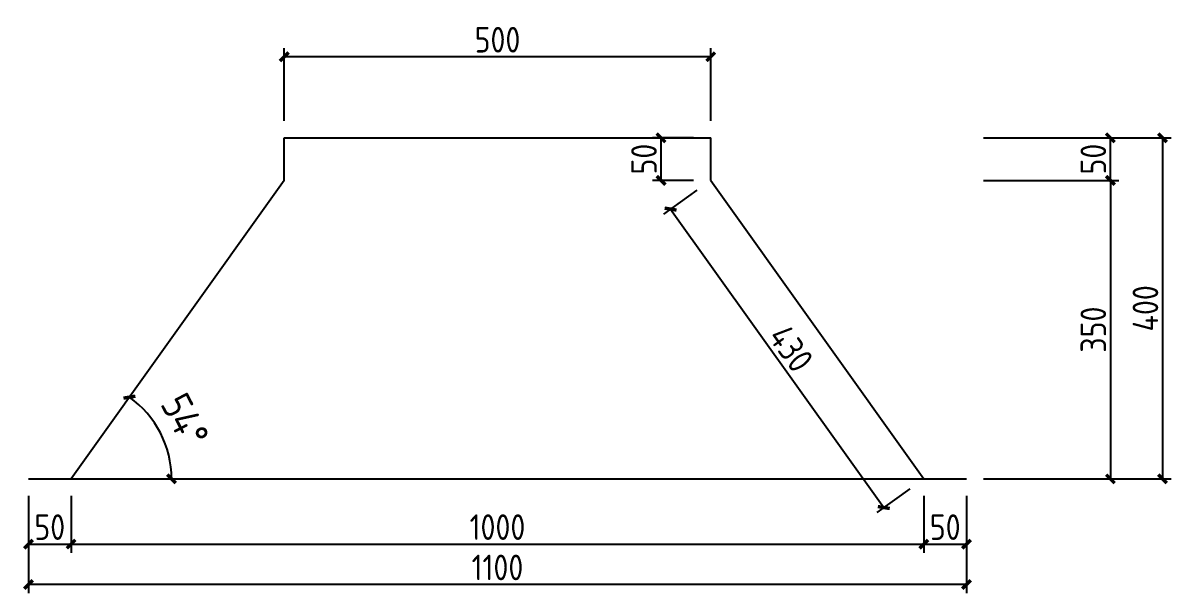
# Model space of a CAD drawing. Extents: x -196983 to 471790, y -783661 to 190401.
# Drawn here: x 242241 to 255703, y -293793 to -287107 of the extents above; entities that cross this region are included whole.
import ezdxf

# ---------------------------------------------------------------- set-up
doc = ezdxf.new("R2010")
doc.units = 0
doc.header["$LTSCALE"] = 1000
doc.header["$MEASUREMENT"] = 0
doc.layers.add('AXIS', color=3, linetype='Continuous')
doc.styles.get("Standard").update_dxf_attribs({"font": 'gbenor.shx', "bigfont": 'gbcbig.shx'})
doc.dimstyles.get("Standard").update_dxf_attribs({"dimscale": 100, "dimtxt": 3.5, "dimasz": 1, "dimexe": 2.5, "dimexo": 3, "dimgap": 1.5, "dimtad": 1, "dimdec": 0, "dimzin": 0, "dimdsep": 46, "dimtxsty": 'Standard', "dimblk": 'ARCHTICK', "dimcen": 0.09, "dimadec": 0, "dimazin": 0, "dimtfac": 1, "dimtdec": 0, "dimtix": 1, "dimtmove": 2, "dimatfit": 3, "dimfxl": 1, "dimtolj": 1, "dimtzin": 0, "dimarcsym": 0})

# ---------------------------------------------------------------- blocks, each defined once
blk = doc.blocks.new('_ArchTick')
at = {"color": 0, "linetype": 'ByBlock', "const_width": 0.4}
blk.add_lwpolyline([(-0.5, -0.5), (0.5, 0.5)], dxfattribs=at)
blk = doc.blocks.new('*D1548')
at = {"layer": 'AXIS', "color": 0, "lineweight": -2}
for p, q in [((253505, -288954), (255092, -288954)), ((254992, -288954), (254992, -292454)), ((253505, -292454), (255092, -292454))]:
    blk.add_line(p, q, dxfattribs=at)
at = {"layer": 'Defpoints', "color": 0}
for p in [(253305, -288954), (253305, -292454), (254992, -292454)]:
    blk.add_point(p, dxfattribs=at)
at = {"layer": 'AXIS', "color": 0, "lineweight": -2, "xscale": 100, "yscale": 100, "zscale": 100}
for p, rotation in [((254992, -288954), 90), ((254992, -292454), 270)]:
    blk.add_blockref('_ArchTick', p, dxfattribs=dict(at, rotation=rotation))
at = {"layer": 'AXIS', "color": 0, "insert": (254792, -290704), "char_height": 300, "attachment_point": 5, "rotation": 90}
blk.add_mtext('\\A1;350', dxfattribs=at)
blk = doc.blocks.new('*D1549')
at = {"layer": 'AXIS', "color": 0, "lineweight": -2}
for p, q in [((245305, -288254), (245305, -287404)), ((250305, -288254), (250305, -287404)), ((250305, -287504), (245305, -287504))]:
    blk.add_line(p, q, dxfattribs=at)
at = {"layer": 'Defpoints', "color": 0}
for p in [(245305, -287504), (245305, -288454), (250305, -288454)]:
    blk.add_point(p, dxfattribs=at)
at = {"layer": 'AXIS', "color": 0, "lineweight": -2, "xscale": 100, "yscale": 100, "zscale": 100, "rotation": 180}
blk.add_blockref('_ArchTick', (245305, -287504), dxfattribs=at)
at = {"layer": 'AXIS', "color": 0, "lineweight": -2, "xscale": 100, "yscale": 100, "zscale": 100}
blk.add_blockref('_ArchTick', (250305, -287504), dxfattribs=at)
at = {"layer": 'AXIS', "color": 0, "insert": (247805, -287304), "char_height": 300, "attachment_point": 5}
blk.add_mtext('\\A1;500', dxfattribs=at)
blk = doc.blocks.new('*D1553')
at = {"layer": 'AXIS', "color": 0, "lineweight": -2}
for p, q in [((242305, -292654), (242305, -293320)), ((242805, -292654), (242805, -293320)), ((242305, -293220), (242805, -293220))]:
    blk.add_line(p, q, dxfattribs=at)
at = {"layer": 'Defpoints', "color": 0}
for p in [(242305, -292454), (242805, -292454), (242805, -293220)]:
    blk.add_point(p, dxfattribs=at)
at = {"layer": 'AXIS', "color": 0, "lineweight": -2, "xscale": 100, "yscale": 100, "zscale": 100, "rotation": 180}
blk.add_blockref('_ArchTick', (242305, -293220), dxfattribs=at)
at = {"layer": 'AXIS', "color": 0, "lineweight": -2, "xscale": 100, "yscale": 100, "zscale": 100}
blk.add_blockref('_ArchTick', (242805, -293220), dxfattribs=at)
at = {"layer": 'AXIS', "color": 0, "insert": (242555, -293020), "char_height": 300, "attachment_point": 5}
blk.add_mtext('\\A1;50', dxfattribs=at)
blk = doc.blocks.new('*D1545')
at = {"layer": 'AXIS', "color": 0, "lineweight": -2}
for p, q in [((252805, -292654), (252805, -293320)), ((253305, -292654), (253305, -293320)), ((252805, -293220), (253305, -293220))]:
    blk.add_line(p, q, dxfattribs=at)
at = {"layer": 'Defpoints', "color": 0}
for p in [(252805, -292454), (253305, -292454), (253305, -293220)]:
    blk.add_point(p, dxfattribs=at)
at = {"layer": 'AXIS', "color": 0, "lineweight": -2, "xscale": 100, "yscale": 100, "zscale": 100, "rotation": 180}
blk.add_blockref('_ArchTick', (252805, -293220), dxfattribs=at)
at = {"layer": 'AXIS', "color": 0, "lineweight": -2, "xscale": 100, "yscale": 100, "zscale": 100}
blk.add_blockref('_ArchTick', (253305, -293220), dxfattribs=at)
at = {"layer": 'AXIS', "color": 0, "insert": (253055, -293020), "char_height": 300, "attachment_point": 5}
blk.add_mtext('\\A1;50', dxfattribs=at)
blk = doc.blocks.new('*D1546')
at = {"layer": 'AXIS', "color": 0, "lineweight": -2}
for p, q in [((253505, -288454), (255092, -288454)), ((254992, -288954), (254992, -288454)), ((253505, -288954), (255092, -288954))]:
    blk.add_line(p, q, dxfattribs=at)
at = {"layer": 'Defpoints', "color": 0}
for p in [(253305, -288454), (254992, -288454), (253305, -288954)]:
    blk.add_point(p, dxfattribs=at)
at = {"layer": 'AXIS', "color": 0, "lineweight": -2, "xscale": 100, "yscale": 100, "zscale": 100}
for p, rotation in [((254992, -288454), 90), ((254992, -288954), 270)]:
    blk.add_blockref('_ArchTick', p, dxfattribs=dict(at, rotation=rotation))
at = {"layer": 'AXIS', "color": 0, "insert": (254792, -288704), "char_height": 300, "attachment_point": 5, "rotation": 90}
blk.add_mtext('\\A1;50', dxfattribs=at)
blk = doc.blocks.new('*D1547')
at = {"layer": 'AXIS', "color": 0, "lineweight": -2}
for p, q in [((253505, -288454), (255703, -288454)), ((255603, -288454), (255603, -292454)), ((253505, -292454), (255703, -292454))]:
    blk.add_line(p, q, dxfattribs=at)
at = {"layer": 'Defpoints', "color": 0}
for p in [(253305, -288454), (253305, -292454), (255603, -292454)]:
    blk.add_point(p, dxfattribs=at)
at = {"layer": 'AXIS', "color": 0, "lineweight": -2, "xscale": 100, "yscale": 100, "zscale": 100}
for p, rotation in [((255603, -288454), 90), ((255603, -292454), 270)]:
    blk.add_blockref('_ArchTick', p, dxfattribs=dict(at, rotation=rotation))
at = {"layer": 'AXIS', "color": 0, "insert": (255403, -290454), "char_height": 300, "attachment_point": 5, "rotation": 90}
blk.add_mtext('\\A1;400', dxfattribs=at)
blk = doc.blocks.new('*D1550')
at = {"layer": 'AXIS', "color": 0, "lineweight": -2}
for p, q in [((250142, -289070), (249753, -289348)), ((249835, -289290), (252335, -292790)), ((252642, -292570), (252253, -292848))]:
    blk.add_line(p, q, dxfattribs=at)
at = {"layer": 'Defpoints', "color": 0}
for p in [(250305, -288954), (252805, -292454), (252335, -292790)]:
    blk.add_point(p, dxfattribs=at)
at = {"layer": 'AXIS', "color": 0, "lineweight": -2, "xscale": 100, "yscale": 100, "zscale": 100}
for p, rotation in [((249835, -289290), 125.5376777919735), ((252335, -292790), 305.5376777919735)]:
    blk.add_blockref('_ArchTick', p, dxfattribs=dict(at, rotation=rotation))
at = {"layer": 'AXIS', "color": 0, "insert": (251247, -290924), "char_height": 300, "attachment_point": 5, "rotation": 305.5377}
blk.add_mtext('\\A1;430', dxfattribs=at)
blk = doc.blocks.new('*D1551')
at = {"layer": 'AXIS', "color": 0, "lineweight": -2}
for p, q in [((250105, -288454), (249623, -288454)), ((249723, -288954), (249723, -288454)), ((250105, -288954), (249623, -288954))]:
    blk.add_line(p, q, dxfattribs=at)
at = {"layer": 'Defpoints', "color": 0}
for p in [(249723, -288454), (250305, -288454), (250305, -288954)]:
    blk.add_point(p, dxfattribs=at)
at = {"layer": 'AXIS', "color": 0, "lineweight": -2, "xscale": 100, "yscale": 100, "zscale": 100}
for p, rotation in [((249723, -288454), 90), ((249723, -288954), 270)]:
    blk.add_blockref('_ArchTick', p, dxfattribs=dict(at, rotation=rotation))
at = {"layer": 'AXIS', "color": 0, "insert": (249523, -288704), "char_height": 300, "attachment_point": 5, "rotation": 90}
blk.add_mtext('\\A1;50', dxfattribs=at)
blk = doc.blocks.new('*D1552')
at = {"color": 0, "lineweight": -2}
blk.add_arc((242805, -292454), 1178, 0, 54.4623, dxfattribs=at)
at = {"layer": 'Defpoints', "color": 0}
for p in [(245305, -288954), (243924, -292087), (242305, -292454), (242805, -292454), (253305, -292454)]:
    blk.add_point(p, dxfattribs=at)
at = {"color": 0, "lineweight": -2, "xscale": 100, "yscale": 100, "zscale": 100}
for p, rotation in [((243489, -291496), 144.4623222080263), ((243982, -292454), 270.0000000000001)]:
    blk.add_blockref('_ArchTick', p, dxfattribs=dict(at, rotation=rotation))
at = {"color": 0, "insert": (244141, -291766), "char_height": 350, "attachment_point": 5, "rotation": 297.2312}
blk.add_mtext('\\A1;54°', dxfattribs=at)
blk = doc.blocks.new('*D1554')
at = {"layer": 'AXIS', "color": 0, "lineweight": -2}
for p, q in [((242805, -292654), (242805, -293320)), ((252805, -292654), (252805, -293320)), ((242805, -293220), (252805, -293220))]:
    blk.add_line(p, q, dxfattribs=at)
at = {"layer": 'Defpoints', "color": 0}
for p in [(242805, -292454), (252805, -292454), (252805, -293220)]:
    blk.add_point(p, dxfattribs=at)
at = {"layer": 'AXIS', "color": 0, "lineweight": -2, "xscale": 100, "yscale": 100, "zscale": 100, "rotation": 180}
blk.add_blockref('_ArchTick', (242805, -293220), dxfattribs=at)
at = {"layer": 'AXIS', "color": 0, "lineweight": -2, "xscale": 100, "yscale": 100, "zscale": 100}
blk.add_blockref('_ArchTick', (252805, -293220), dxfattribs=at)
at = {"layer": 'AXIS', "color": 0, "insert": (247805, -293020), "char_height": 300, "attachment_point": 5}
blk.add_mtext('\\A1;1000', dxfattribs=at)
blk = doc.blocks.new('*D1555')
at = {"layer": 'AXIS', "color": 0, "lineweight": -2}
for p, q in [((242305, -292654), (242305, -293793)), ((253305, -292654), (253305, -293793)), ((253305, -293693), (242305, -293693))]:
    blk.add_line(p, q, dxfattribs=at)
at = {"layer": 'Defpoints', "color": 0}
for p in [(242305, -292454), (253305, -292454), (242305, -293693)]:
    blk.add_point(p, dxfattribs=at)
at = {"layer": 'AXIS', "color": 0, "lineweight": -2, "xscale": 100, "yscale": 100, "zscale": 100, "rotation": 180}
blk.add_blockref('_ArchTick', (242305, -293693), dxfattribs=at)
at = {"layer": 'AXIS', "color": 0, "lineweight": -2, "xscale": 100, "yscale": 100, "zscale": 100}
blk.add_blockref('_ArchTick', (253305, -293693), dxfattribs=at)
at = {"layer": 'AXIS', "color": 0, "insert": (247805, -293493), "char_height": 300, "attachment_point": 5}
blk.add_mtext('\\A1;1100', dxfattribs=at)

msp = doc.modelspace()

# ---------------------------------------------------------------- linework, layer by layer
at = {"layer": 'AXIS', "color": 4}
for p, q in [((245304.9, -288453.8), (250304.9, -288453.8)), ((245304.9, -288953.8), (245304.9, -288453.8)), ((250304.9, -288953.8), (250304.9, -288453.8)), ((245304.9, -288953.8), (242804.9, -292453.8)), ((250304.9, -288953.8), (252804.9, -292453.8)), ((242304.9, -292453.8), (253304.9, -292453.8))]:
    msp.add_line(p, q, dxfattribs=at)

# ---------------------------------------------------------------- dimensions: what is measured, and where the dimension line sits
at = {"color": 3}
dim = msp.add_angular_dim_2l(base=(243923.8, -292086.9), line1=((242304.9, -292453.8), (253304.9, -292453.8)), line2=((245304.9, -288953.8), (242804.9, -292453.8)), dimstyle='Standard', dxfattribs=at)
dim.commit()
dim.dimension.update_dxf_attribs({"geometry": '*D1552', "text_midpoint": (244140.9, -291766.2)})
at = {"layer": 'AXIS', "color": 4}
for p1, p2, distance, picture, middle in [((250304.9, -288453.8), (245304.9, -288453.8), -949.8, '*D1549', (247804.9, -287304)), ((250304.9, -288953.8), (250304.9, -288453.8), 581.7, '*D1551', (249523.2, -288703.8)), ((250304.9, -288953.8), (252804.9, -292453.8), -578.1, '*D1550', (251247.3, -290923.5))]:
    dim = msp.add_aligned_dim(p1=p1, p2=p2, distance=distance, dimstyle='Standard', override={"dimtxt": 3, "dimexe": 1, "dimexo": 2, "dimgap": 0.5, "dimlfac": 0.1}, dxfattribs=at)
    dim.commit()
    dim.dimension.update_dxf_attribs({"geometry": picture, "text_midpoint": middle})
for base, p1, p2, picture, middle in [((254992, -288453.8), (253304.9, -288953.8), (253304.9, -288453.8), '*D1546', (254792, -288703.8)), ((255603.2, -292453.8), (253304.9, -288453.8), (253304.9, -292453.8), '*D1547', (255403.2, -290453.8)), ((254992, -292453.8), (253304.9, -288953.8), (253304.9, -292453.8), '*D1548', (254792, -290703.8))]:
    dim = msp.add_linear_dim(base=base, p1=p1, p2=p2, angle=90, dimstyle='Standard', override={"dimtxt": 3, "dimexe": 1, "dimexo": 2, "dimgap": 0.5, "dimlfac": 0.1}, dxfattribs=at)
    dim.commit()
    dim.dimension.update_dxf_attribs({"geometry": picture, "text_midpoint": middle})
for base, p1, p2, picture, middle in [((242804.9, -293220), (242304.9, -292453.8), (242804.9, -292453.8), '*D1553', (242554.9, -293020)), ((242304.9, -293693.2), (253304.9, -292453.8), (242304.9, -292453.8), '*D1555', (247804.9, -293493.2)), ((252804.9, -293220), (242804.9, -292453.8), (252804.9, -292453.8), '*D1554', (247804.9, -293020)), ((253304.9, -293220), (252804.9, -292453.8), (253304.9, -292453.8), '*D1545', (253054.9, -293020))]:
    dim = msp.add_linear_dim(base=base, p1=p1, p2=p2, dimstyle='Standard', override={"dimtxt": 3, "dimexe": 1, "dimexo": 2, "dimgap": 0.5, "dimlfac": 0.1}, dxfattribs=at)
    dim.commit()
    dim.dimension.update_dxf_attribs({"geometry": picture, "text_midpoint": middle})

doc.saveas('drawing.dxf')
